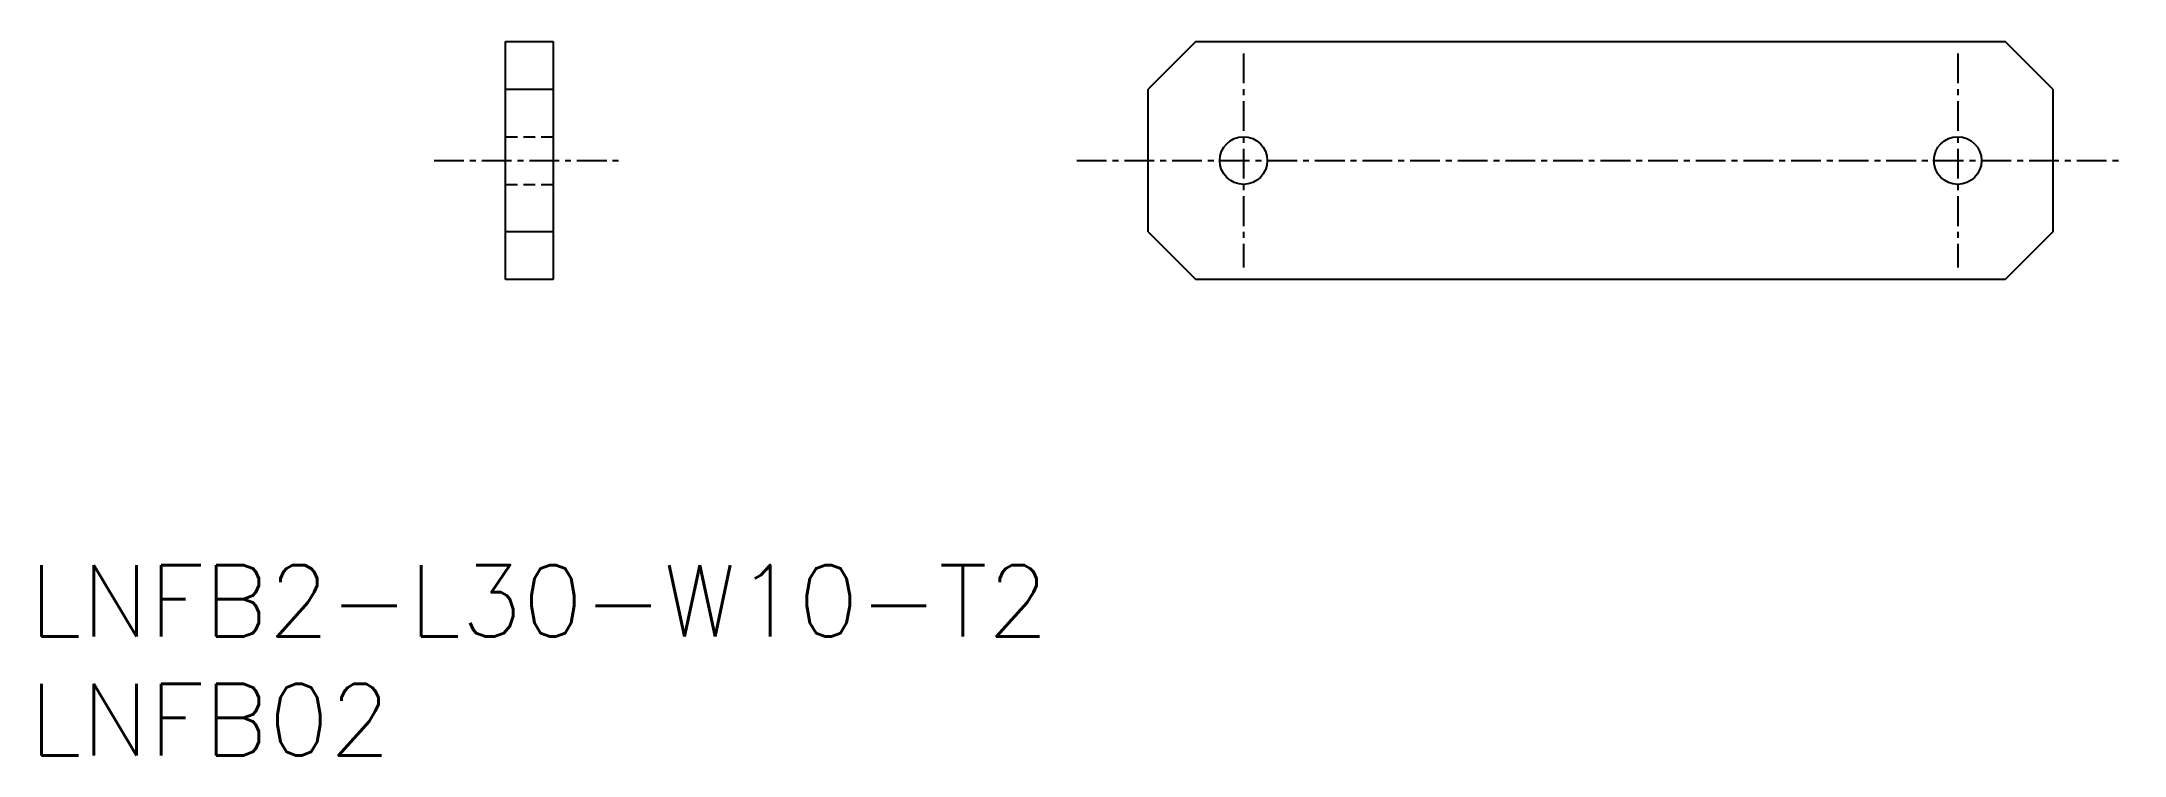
# Model space of a CAD drawing. Extents: x 0.5 to 88, y 0 to 30.
import ezdxf

# ---------------------------------------------------------------- set-up
doc = ezdxf.new("R2010")
doc.units = 0
doc.linetypes.add('CENTER', pattern=[2, 1.25, -0.25, 0.25, -0.25])
doc.linetypes.add('DASHED', pattern=[0.75, 0.5, -0.25])
doc.layers.get('0').update_dxf_attribs({"linetype": 'CONTINUOUS'})
doc.layers.add('CENTER', color=1, linetype='CENTER')
doc.styles.get("Standard").update_dxf_attribs({"font": 'txt.shx'})

# ---------------------------------------------------------------- blocks, each defined once
blk = doc.blocks.new('*U6')
at = {"color": 7, "linetype": 'CONTINUOUS'}
blk.add_text('LNFB02', height=3, dxfattribs=at).set_placement((0, 0))
blk = doc.blocks.new('*U7')
at = {"color": 7, "linetype": 'CONTINUOUS'}
blk.add_text('LNFB2-L30-W10-T2', height=3, dxfattribs=at).set_placement((0, 5))

msp = doc.modelspace()

# ---------------------------------------------------------------- linework, layer by layer
at = {"color": 7, "linetype": 'CONTINUOUS'}
for p, q in [((20, 30), (22, 30)), ((20, 20), (20, 30)), ((22, 30), (22, 20)), ((49, 30), (47, 28)), ((49, 30), (83, 30)), ((85, 28), (83, 30)), ((20, 28), (22, 28)), ((47, 22), (47, 28)), ((85, 28), (85, 22)), ((22, 22), (20, 22)), ((47, 22), (49, 20)), ((85, 22), (83, 20)), ((22, 20), (20, 20)), ((83, 20), (49, 20))]:
    msp.add_line(p, q, dxfattribs=at)
at = {"color": 3, "linetype": 'DASHED'}
for p, q in [((20, 26), (22, 26)), ((20, 24), (22, 24))]:
    msp.add_line(p, q, dxfattribs=at)
at = {"color": 7, "linetype": 'CONTINUOUS'}
for centre in [(51, 25), (81, 25)]:
    msp.add_circle(centre, 1, dxfattribs=at)
at = {"layer": 'CENTER', "color": 1, "linetype": 'CENTER'}
for p, q in [((51, 29.5), (51, 20.5)), ((81, 29.5), (81, 20.5)), ((17, 25), (25, 25)), ((44, 25), (88, 25))]:
    msp.add_line(p, q, dxfattribs=at)

# ---------------------------------------------------------------- block references
at = {"color": 7, "linetype": 'CONTINUOUS'}
for name in ['*U7', '*U6']:
    msp.add_blockref(name, (0, 0), dxfattribs=at)

doc.saveas('drawing.dxf')
